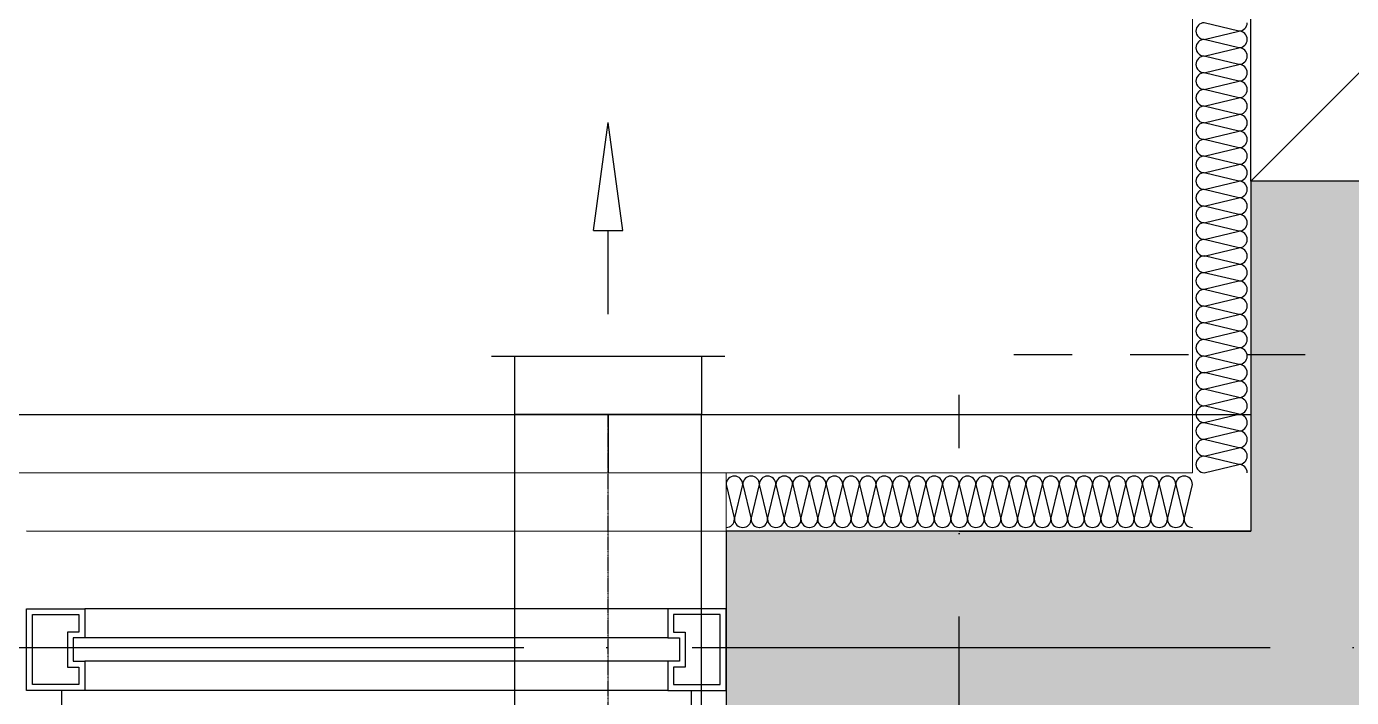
# Model space of a CAD drawing. Extents: x 133656 to 214778, y 12424 to 51506.
# Drawn here: x 161446 to 162582, y 23657 to 24232 of the extents above; entities that cross this region are included whole.
import ezdxf

# ---------------------------------------------------------------- set-up
doc = ezdxf.new("R2010")
doc.units = 0
doc.header["$MEASUREMENT"] = 0
for name, pattern in [('CENTER2', [1.125, 0.75, -0.125, 0.125, -0.125]), ('家具虚线平面', [100, 50, -50]), ('轴线', [1279.947105, 991.697132, -142.311249, 0, -145.938724])]:
    doc.linetypes.add(name, pattern=pattern)
doc.layers.get('Defpoints').update_dxf_attribs({"color": 8})
for name, color, linetype in [('A-HATH', 8, 'Continuous'), ('A31.土建轴线', 251, 'Continuous'), ('A4.土建窗户', 152, 'Continuous'), ('B4.装修完成面', 112, 'Continuous'), ('B9.完成面定位', 203, 'Continuous'), ('H3.顶面烟感', 102, 'Continuous'), ('PUB_HATCH', 8, 'Continuous'), ('WALL', 6, 'Continuous'), ('xj', 8, 'Continuous'), ('保温', 35, 'Continuous'), ('暖-风-平面图-排风-中心线', 5, 'CENTER2'), ('暖-风-平面图-排风-端线', 2, 'ByLayer'), ('暖-风-平面图-排风-风管', 31, 'ByLayer'), ('暖-风-平面图-送风-风口', 7, 'ByLayer')]:
    doc.layers.add(name, color=color, linetype=linetype)

# ---------------------------------------------------------------- blocks, each defined once
blk = doc.blocks.new('$LinePat$岩棉板')
at = {"color": 0}
for p, q in [((0, -17), (12, -67)), ((12, -67), (24, -17))]:
    blk.add_line(p, q, dxfattribs=at)
for centre, start, end in [((12, -17), 0, 180), ((0, -67), 270, 0), ((24, -67), 180, 270)]:
    blk.add_arc(centre, 12, start, end, dxfattribs=at)
at = {"layer": 'Defpoints'}
blk.add_point((0, 0.1), dxfattribs=at)
at = {"layer": 'Defpoints', "color": 0}
blk.add_point((24, -84), dxfattribs=at)
blk = doc.blocks.new('*U89')
at = {"layer": 'A4.土建窗户'}
for points in [[(0, 600), (0, 550), (-25, 550), (-25, 560), (-45, 560), (-45, 550), (-70, 550), (-70, 600)], [(-5, 595), (-5, 555), (-20, 555), (-20, 565), (-50, 565), (-50, 555), (-65, 555), (-65, 595)], [(0, 0), (0, 50), (-25, 50), (-25, 40), (-45, 40), (-45, 50), (-70, 50), (-70, 0)], [(-5, 5), (-5, 45), (-20, 45), (-20, 35), (-50, 35), (-50, 45), (-65, 45), (-65, 5)]]:
    blk.add_lwpolyline(points, close=True, dxfattribs=at)
at = {"layer": 'A4.土建窗户', "flags": 128}
for points in [[(-70, 550), (-70, 50)], [(0, 550), (0, 50)]]:
    blk.add_lwpolyline(points, dxfattribs=at)
at = {"layer": 'A4.土建窗户', "color": 8, "flags": 128}
for points in [[(-45, 550), (-45, 50)], [(-25, 550), (-25, 50)]]:
    blk.add_lwpolyline(points, dxfattribs=at)
blk = doc.blocks.new('结构')
at = {"layer": 'A-HATH'}
blk.add_hatch(color=256, dxfattribs=at).paths.add_polyline_path([(0, 2550), (0, 3050), (-200, 3050), (-200, 2750), (-650, 2750), (-650, 2550)], flags=0)
at = {"layer": 'WALL'}
blk.add_lwpolyline([(0, 2550), (0, 3050), (-200, 3050), (-200, 2750), (-650, 2750), (-650, 2550), (0, 2550)], close=True, dxfattribs=at)
blk = doc.blocks.new('*U611')
at = {"color": 0}
for p, q in [((0, -200), (0, 200)), ((0, 200), (99.9, 200)), ((99.9, -200), (0, -200))]:
    blk.add_line(p, q, dxfattribs=at)
blk = doc.blocks.new('*U612')
at = {"color": 0}
blk.add_line((0, 0), (-100, 0), dxfattribs=at)
blk = doc.blocks.new('*U613')
at = {"color": 0}
blk.add_line((99.9, 250), (99.9, -250), dxfattribs=at)
blk = doc.blocks.new('*U614')
at = {"color": 0}
for p, q in [((315.1, 31.5), (315.1, -31.5)), ((315.1, 31.5), (500, 0)), ((171.6, 0), (315.1, 0)), ((315.1, -31.5), (500, 0))]:
    blk.add_line(p, q, dxfattribs=at)
blk = doc.blocks.new('新风口')
at = {"color": 0}
for p, q in [((4002.9, 6226.1), (4015.4, 6318.5)), ((4002.9, 6226.1), (4015.4, 6318.5)), ((4002.9, 6226.1), (4015.4, 6318.5)), ((4028, 6226.1), (4015.4, 6318.5)), ((4028, 6226.1), (4015.4, 6318.5)), ((4028, 6226.1), (4015.4, 6318.5)), ((4002.9, 6226.1), (4028, 6226.1)), ((4002.9, 6226.1), (4028, 6226.1)), ((4002.9, 6226.1), (4028, 6226.1)), ((4015.4, 6154.2), (4015.4, 6226.1)), ((4015.4, 6154.2), (4015.4, 6226.1)), ((4015.4, 6154.2), (4015.4, 6226.1)), ((3915.4, 6118.4), (4115.4, 6118.4)), ((3915.4, 6118.4), (4115.4, 6118.4)), ((3915.4, 6118.4), (4115.4, 6118.4)), ((3935.4, 6068.4), (3935.4, 6118.4)), ((3935.4, 6068.4), (3935.4, 6118.4)), ((3935.4, 6068.4), (3935.4, 6118.4)), ((4095.4, 6118.4), (4095.4, 6068.4)), ((4095.4, 6118.4), (4095.4, 6068.4)), ((4095.4, 6118.4), (4095.4, 6068.4)), ((4095.4, 6068.4), (3935.4, 6068.4)), ((4095.4, 6068.4), (3935.4, 6068.4)), ((4095.4, 6068.4), (3935.4, 6068.4)), ((4015.4, 6068.4), (4015.4, 6018.3)), ((4015.4, 6068.4), (4015.4, 6018.3)), ((4015.4, 6068.4), (4015.4, 6018.3))]:
    blk.add_line(p, q, dxfattribs=at)
at = {"layer": '暖-风-平面图-排风-中心线'}
blk.add_lwpolyline([(4015.4, 4657.8), (4015.4, 6068.4)], dxfattribs=at)
at = {"layer": '暖-风-平面图-排风-端线'}
blk.add_lwpolyline([(4095.4, 6068.4), (3935.4, 6068.4)], dxfattribs=at)
at = {"layer": '暖-风-平面图-排风-风管'}
for points in [[(3935.4, 4657.8), (3935.4, 6068.4)], [(4095.4, 4657.8), (4095.4, 6068.4)]]:
    blk.add_lwpolyline(points, dxfattribs=at)
at = {"layer": '暖-风-平面图-送风-风口'}
blk.add_point((4015.4, 6068.4), dxfattribs=at)
at = {"layer": '暖-风-平面图-送风-风口', "xscale": 0.5003221452646128, "yscale": 0.4, "rotation": 90}
for name in ['*U614', '*U613', '*U611', '*U612']:
    blk.add_blockref(name, (4015.4, 6068.4), dxfattribs=at)

msp = doc.modelspace()

# ---------------------------------------------------------------- hatches: boundary and pattern name
at = {"layer": 'PUB_HATCH'}
h = msp.add_hatch(dxfattribs=at)
h.set_pattern_fill('钢筋混凝土', color=256, scale=50, style=0)
h.set_pattern_definition([(45, (220021.12, 4373.25), (-88.38835, 88.38835), []), (50, (220021.12, 4373.25), (358.6301, -31.376), [37.5, -412.5]), (355, (220021.1, 4373.25), (-69.3757, 376.096), [30, -330]), (100.4514, (220051, 4370.64), (289.2547, 344.7198), [31.87, -350.571]), (46.1842, (220021.1, 4473.25), (533.6205, -82.7595), [56.25, -618.75]), (96.6356, (220065.6, 4466.36), (467.3314, 487.059), [47.805, -525.8565]), (351.1842, (220021.1, 4473.25), (467.331, 487.0593), [45, -495]), (21, (220071.12, 4448.25), (298.4535, -201.3094), [37.5, -412.5]), (326, (220071.1, 4448.25), (121.6577, 362.575), [30, -330]), (71.4514, (220096, 4431.48), (420.1113, 161.2652), [31.87, -350.571]), (37.5, (220021.12, 4373.25), (6.07993, 166.44693), [0, -326, 0, -335, 0, -331.25]), (7.5, (220021.12, 4373.25), (131.53477, 197.20586), [0, -191, 0, -318.5, 0, -126.25]), (327.5, (219909.62, 4373.25), (266.91122, -11.27744), [0, -125, 0, -390, 0, -517.5]), (317.5, (219859.62, 4373.25), (291.5931, 50.0525), [0, -162.5, 0, -259, 0, -367.5])])
h.paths.add_polyline_path([(162696.1, 24899.5), (162496.1, 24899.5), (162496.1, 24099.5), (162696.1, 24099.5)])

# ---------------------------------------------------------------- linework, layer by layer
at = {"layer": 'A31.土建轴线', "linetype": '轴线', "ltscale": 0.5}
for p, q in [((162246.1, 22590.5), (162246.1, 23916.4)), ((155616.2, 23699.6), (168346.1, 23699.6))]:
    msp.add_line(p, q, dxfattribs=at)
at = {"layer": 'A4.土建窗户'}
msp.add_line((161446.1, 23799.7), (162046.1, 23799.6), dxfattribs=at)
at = {"layer": 'B4.装修完成面'}
for p, q in [((161476.1, 23663), (161476.1, 23569.6)), ((162016.1, 23663), (162016.1, 23569.6))]:
    msp.add_line(p, q, dxfattribs=at)
at = {"layer": 'B9.完成面定位', "linetype": '家具虚线平面'}
msp.add_line((162292.8, 23951), (168762, 23951), dxfattribs=at)
at = {"layer": 'WALL'}
for p, q in [((162496.1, 24099.6), (162496.1, 24899.6)), ((162246.1, 23799.6), (162046.1, 23799.6)), ((162046.1, 23799.6), (162046.1, 23599.6)), ((162246.1, 23799.6), (162496.1, 23799.6))]:
    msp.add_line(p, q, dxfattribs=at)
at = {"layer": 'xj'}
msp.add_lwpolyline([(158546.1, 23899.6), (162496.1, 23899.6)], dxfattribs=at)
at = {"layer": '保温', "lineweight": 5}
for points in [[(169696.1, 14949.6), (169046.1, 14949.6), (169046.1, 14249.6), (162446.1, 14249.6), (162446.1, 14549.6), (160746.1, 14549.6), (160746.1, 14349.6), (159046.1, 14349.6), (159046.1, 14549.6), (156846.1, 14549.6), (156846.1, 14249.6), (156546.1, 14249.6), (156546.1, 14949.6), (155946.1, 14949.6), (155946.1, 23849.6), (156846.1, 23849.6), (156846.1, 23649.6), (156246.1, 23649.6), (156246.1, 23149.6), (157746.1, 23149.6), (157746.1, 23849.6), (162446.1, 23849.6), (162446.1, 25449.6), (165696.1, 25449.6)], [(162046.1, 23799.6), (162046.1, 23849.6)]]:
    msp.add_lwpolyline(points, dxfattribs=at)

# ---------------------------------------------------------------- block references
at = {"layer": 'A4.土建窗户', "xscale": -1, "rotation": 270}
msp.add_blockref('*U89', (161446.1, 23733), dxfattribs=at)
at = {"layer": 'H3.顶面烟感'}
msp.add_blockref('新风口', (157929.5, 17831.2), dxfattribs=at)
at = {"layer": 'WALL'}
msp.add_blockref('结构', (162696.1, 21049.6), dxfattribs=at)
at = {"layer": '保温', "xscale": 0.5952380954077281, "yscale": 0.5941895062325717, "zscale": 0.5941895062325717, "rotation": 89.99999640430029}
for p in [(162446.1, 24221.1), (162446.1, 24206.8), (162446.1, 24192.5), (162446.1, 24178.2), (162446.1, 24163.9), (162446.1, 24149.6), (162446.1, 24135.3), (162446.1, 24121.1), (162446.1, 24106.8), (162446.1, 24092.5), (162446.1, 24078.2), (162446.1, 24063.9), (162446.1, 24049.6), (162446.1, 24035.3), (162446.1, 24021.1), (162446.1, 24006.8), (162446.1, 23992.5), (162446.1, 23978.2), (162446.1, 23963.9), (162446.1, 23949.6), (162446.1, 23935.3), (162446.1, 23921.1), (162446.1, 23906.8), (162446.1, 23892.5), (162446.1, 23878.2), (162446.1, 23863.9), (162446.1, 23849.6)]:
    msp.add_blockref('$LinePat$岩棉板', p, dxfattribs=at)
at = {"layer": '保温', "xscale": 0.595238097549392, "yscale": 0.5941895062325717, "zscale": 0.5941895062325717}
for p in [(162046.1, 23849.6), (162060.4, 23849.6), (162074.6, 23849.6), (162088.9, 23849.6), (162103.2, 23849.6), (162117.5, 23849.6), (162131.8, 23849.6), (162146.1, 23849.6), (162160.4, 23849.6), (162174.6, 23849.6), (162188.9, 23849.6), (162203.2, 23849.6), (162217.5, 23849.6), (162231.8, 23849.6), (162246.1, 23849.6), (162260.4, 23849.6), (162274.6, 23849.6), (162288.9, 23849.6), (162303.2, 23849.6), (162317.5, 23849.6), (162331.8, 23849.6), (162346.1, 23849.6), (162360.4, 23849.6), (162374.6, 23849.6), (162388.9, 23849.6), (162403.2, 23849.6), (162417.5, 23849.6), (162431.8, 23849.6)]:
    msp.add_blockref('$LinePat$岩棉板', p, dxfattribs=at)

doc.saveas('drawing.dxf')
